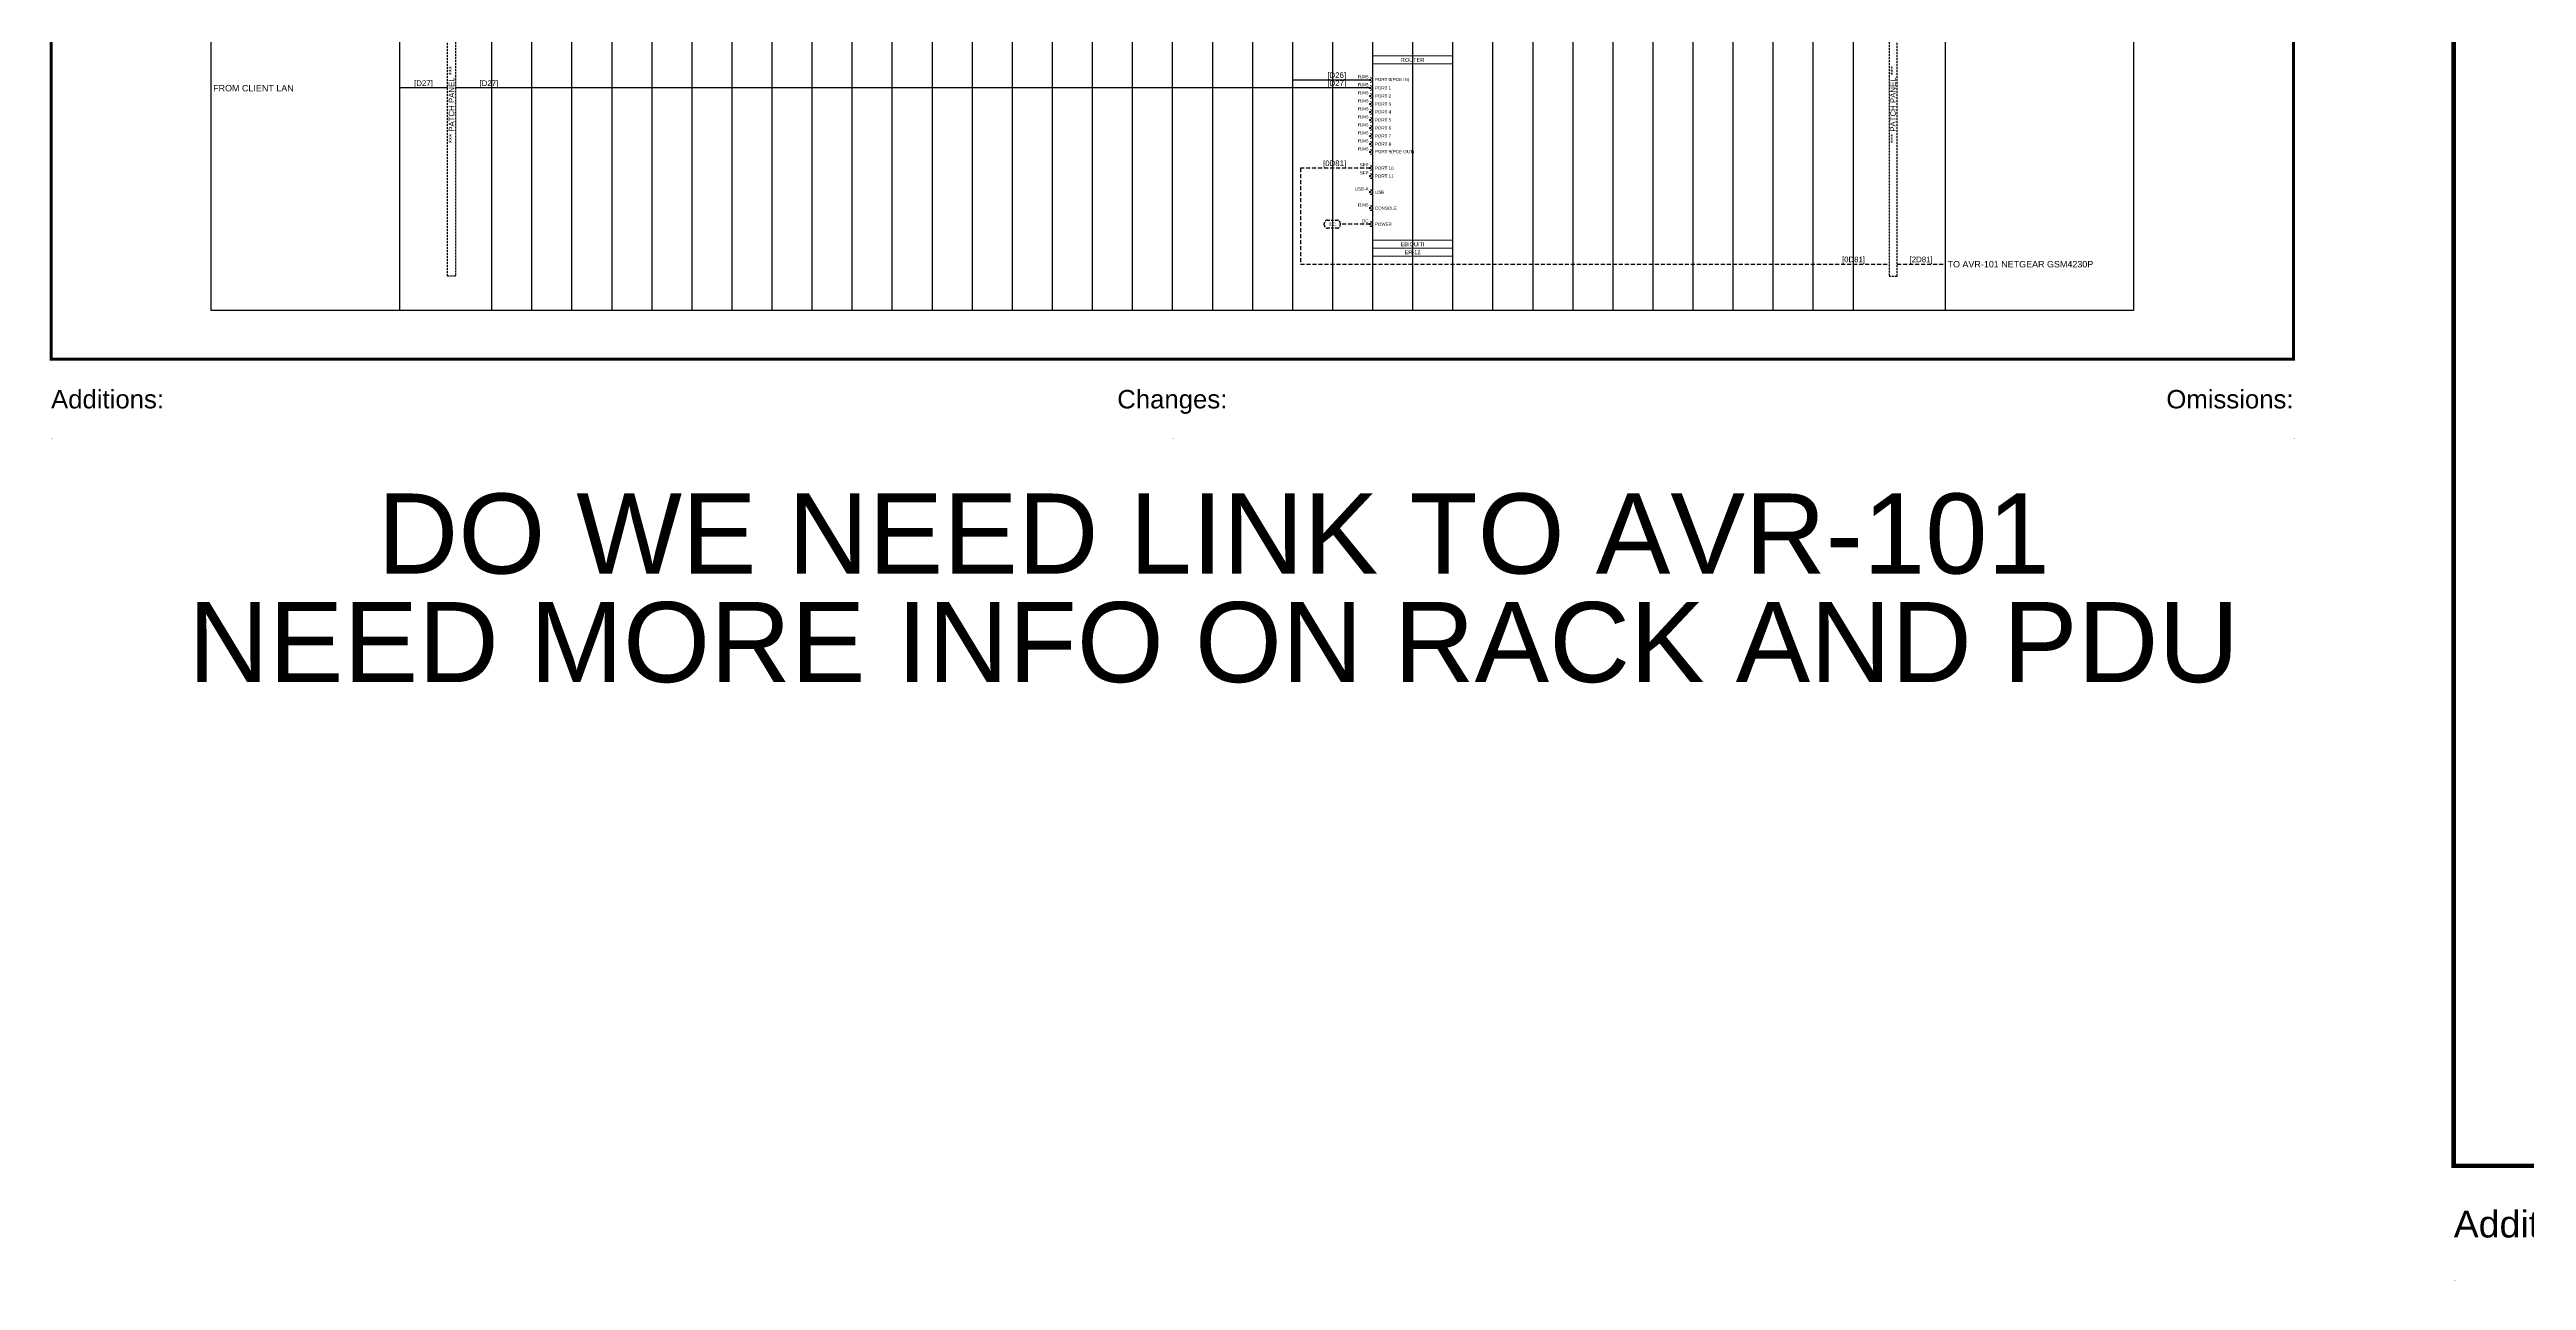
# Model space of a CAD drawing. Header units: millimetres. Extents: x -71336 to -35435, y -26189 to 22712.
# Drawn here: x -48746 to -47200, y -21385 to -20617 of the extents above; entities that cross this region are included whole.
import ezdxf
from ezdxf.enums import TextEntityAlignment as Align

# ---------------------------------------------------------------- set-up
doc = ezdxf.new("R2018")
doc.units = ezdxf.units.MM
doc.linetypes.add('DASHED', pattern=[0.75, 0.5, -0.25])
doc.linetypes.add('DASHED2', pattern=[0.375, 0.25, -0.125])
for name, color, linetype in [('SC - 3 Core Flex', 7, 'DASHED'), ('SC - Cat - Green - Data', 84, 'Continuous'), ('SC - Fibre', 170, 'DASHED'), ('SC - Text', 7, 'Continuous'), ('Text', 7, 'Continuous')]:
    doc.layers.add(name, color=color, linetype=linetype)
doc.layers.add('SC - Equipment', color=7, linetype='Continuous', lineweight=13)
doc.layers.add('SC - Titlesheet - Model', color=250, linetype='Continuous', plot=False)
doc.layers.add('SC - Xlines', color=252, linetype='Continuous', plot=False)
doc.styles.add('ARIAL', font='arial.ttf')
doc.styles.get("Standard").update_dxf_attribs({"font": 'arial.ttf', "height": 35})

# ---------------------------------------------------------------- blocks, each defined once
blk = doc.blocks.new('*U189')
at = {"layer": 'SC - Titlesheet - Model', "color": 6, "ltscale": 5, "const_width": 1}
blk.add_lwpolyline([(-365.5, -287), (365.5, -287), (365.5, 287), (-365.5, 287)], close=True, dxfattribs=at)
at = {"ltscale": 5, "style": 'ARIAL'}
blk.add_text('Additions:', height=6, dxfattribs=at).set_placement((-365.5, -297), align=Align.TOP_LEFT)
blk.add_text('Changes:', height=6, dxfattribs=at).set_placement((0, -297), align=Align.TOP_CENTER)
blk.add_text('Omissions:', height=6, dxfattribs=at).set_placement((365.5, -297), align=Align.TOP_RIGHT)
at = {"layer": 'SC - Titlesheet - Model', "color": 5, "lineweight": 30, "ltscale": 5, "flags": 104}
blk.add_attdef('ADDITIONS', text='', height=5, dxfattribs=at).set_placement((-365.5, -312), align=Align.TOP_LEFT)
blk.add_attdef('CHANGES', text='', height=5, dxfattribs=at).set_placement((0, -312), align=Align.TOP_CENTER)
blk.add_attdef('OMISSIONS', text='', height=5, dxfattribs=at).set_placement((365.5, -312), align=Align.TOP_RIGHT)
blk = doc.blocks.new('UBIQUITI ER-12 - SCHEMATIC')
at = {"layer": 'SC - Equipment'}
for p, q in [((-25, 0), (25, 0)), ((-25, -125), (-25, 0)), ((25, 0), (25, -125)), ((25, -5), (-25, -5)), ((25, -115), (-25, -115)), ((25, -115), (-25, -115)), ((25, -120), (-25, -120)), ((25, -120), (-25, -120)), ((25, -120), (-25, -120)), ((25, -125), (-25, -125))]:
    blk.add_line(p, q, dxfattribs=at)
at = {"layer": 'SC - Equipment', "const_width": 0.7}
for points in [[(-26.1, -15, 1), (-26.9, -15, 1)], [(-26.1, -20, 1), (-26.9, -20, 1)], [(-26.1, -25, 1), (-26.9, -25, 1)], [(-26.1, -30, 1), (-26.9, -30, 1)], [(-26.1, -35, 1), (-26.9, -35, 1)], [(-26.1, -40, 1), (-26.9, -40, 1)], [(-26.1, -45, 1), (-26.9, -45, 1)], [(-26.1, -50, 1), (-26.9, -50, 1)], [(-26.1, -55, 1), (-26.9, -55, 1)], [(-26.1, -60, 1), (-26.9, -60, 1)], [(-26.1, -70, 1), (-26.9, -70, 1)], [(-26.1, -75, 1), (-26.9, -75, 1)], [(-26.1, -85, 1), (-26.9, -85, 1)], [(-26.1, -95, 1), (-26.9, -95, 1)], [(-26.1, -105, 1), (-26.9, -105, 1)]]:
    blk.add_lwpolyline(points, format="xyb", close=True, dxfattribs=at)
at = {"layer": 'SC - Equipment'}
for centre in [(-26.5, -15), (-26.5, -20), (-26.5, -25), (-26.5, -30), (-26.5, -35), (-26.5, -40), (-26.5, -45), (-26.5, -50), (-26.5, -55), (-26.5, -60), (-26.5, -70), (-26.5, -75), (-26.5, -85), (-26.5, -95), (-26.5, -105)]:
    blk.add_arc(centre, 1.5, 270, 90, dxfattribs=at)
at = {"ltscale": 5}
for tag, p in [('DESCRIPTION', (0, -2.5)), ('MODEL', (0, -122.5)), ('MAKE', (0, -117.5))]:
    blk.add_attdef(tag, text='', height=2.5, dxfattribs=at).set_placement(p, align=Align.MIDDLE_CENTER)
at = {"ltscale": 5, "flags": 1}
for tag, p in [('ROOM_TYPE', (45, -5)), ('LOCATION', (45, -10)), ('RACK_EQUIPMENT_(Y/N)', (45, -15)), ('IP_(Y/N)', (45, -30)), ('AMP(@240V)', (45, -40)), ('WATT', (45, -45)), ('POE(WATT)', (45, -35)), ('WEIGHT(KG)', (45, -55)), ('TRANSFORMER_TAPS', (45, -60)), ('BTU/H', (45, -50))]:
    blk.add_attdef(tag, p, '', height=2.5, dxfattribs=at)
blk.add_attdef('BRACKET', text='', height=2.5, dxfattribs=at).set_placement((0, -112.5), align=Align.MIDDLE_CENTER)
at = {"layer": 'SC - Equipment', "ltscale": 5, "char_height": 2}
for s, insert, width, attachment_point in [('RJ45', (-27.5, -13), 5.774, 6), ('PORT 0(POE IN)', (-23.5, -15), 23.5, 4), ('RJ45', (-27.5, -18), 5.774, 6), ('RJ45', (-27.5, -23), 5.774, 6), ('RJ45', (-27.5, -28), 5.774, 6), ('PORT 1', (-23.5, -20), 23.5, 4), ('PORT 2', (-23.5, -25), 23.5, 4), ('PORT 3', (-23.5, -30), 23.5, 4), ('RJ45', (-27.5, -33), 5.774, 6), ('RJ45', (-27.5, -38), 5.774, 6), ('RJ45', (-27.5, -43), 5.774, 6), ('PORT 4', (-23.5, -35), 23.5, 4), ('PORT 5', (-23.5, -40), 23.5, 4), ('PORT 6', (-23.5, -45), 23.5, 4), ('RJ45', (-27.5, -48), 5.774, 6), ('RJ45', (-27.5, -53), 5.774, 6), ('RJ45', (-27.5, -58), 5.774, 6), ('PORT 7', (-23.5, -50), 23.5, 4), ('PORT 8', (-23.5, -55), 23.5, 4), ('PORT 9(POE OUT)', (-23.5, -60), 24.743, 4), ('SFP', (-27.5, -68), 5.774, 6), ('SFP', (-27.5, -73), 5.774, 6), ('PORT 10', (-23.5, -70), 23.5, 4), ('PORT 11', (-23.5, -75), 23.5, 4), ('USB-A', (-27.5, -83), 5.774, 6), ('RJ45', (-27.5, -93), 5.774, 6), ('USB', (-23.5, -85), 23.5, 4), ('DC', (-27.5, -103), 5.774, 6), ('CONSOLE', (-23.5, -95), 23.5, 4), ('POWER', (-23.5, -105), 23.5, 4)]:
    blk.add_mtext(s, dxfattribs=dict(at, insert=insert, width=width, attachment_point=attachment_point))

msp = doc.modelspace()

# ---------------------------------------------------------------- linework, layer by layer
at = {"linetype": 'DASHED2', "ltscale": 5}
for points in [[(-48497.654, -20758.194), (-48497.654, -19862.296), (-48492.654, -19862.296), (-48492.654, -20758.194)], [(-47592.654, -20758.194), (-47592.654, -19862.296), (-47597.654, -19862.296), (-47597.654, -20758.194)]]:
    msp.add_lwpolyline(points, close=True, dxfattribs=at)
at = {"layer": 'SC - 3 Core Flex', "ltscale": 3}
msp.add_lwpolyline([(-47948.252, -20723.321), (-47942.252, -20723.321, -0.41421356), (-47940.252, -20725.321), (-47940.252, -20726.321, -0.41421356), (-47942.252, -20728.321), (-47948.252, -20728.321, -0.41421356), (-47950.252, -20726.321), (-47950.252, -20725.321, -0.41421356)], format="xyb", close=True, dxfattribs=at)
at = {"layer": 'SC - 3 Core Flex', "ltscale": 5}
msp.add_lwpolyline([(-47921.654, -20725.821), (-47940.252, -20725.821)], dxfattribs=at)
at = {"layer": 'SC - Cat - Green - Data', "ltscale": 5}
for points in [[(-48018.654, -20505.821), (-47970.154, -20505.821), (-47970.154, -20635.821), (-47921.654, -20635.821)], [(-48497.654, -20640.821), (-48527.654, -20640.821)], [(-47921.654, -20640.821), (-48492.654, -20640.821)]]:
    msp.add_lwpolyline(points, dxfattribs=at)
at = {"layer": 'SC - Fibre', "ltscale": 5}
for points in [[(-47921.654, -20690.816), (-47965.154, -20690.827), (-47965.154, -20750.823), (-47597.654, -20750.821)], [(-47592.654, -20750.821), (-47562.654, -20750.821)]]:
    msp.add_lwpolyline(points, dxfattribs=at)
at = {"layer": 'SC - Xlines', "ltscale": 5, "transparency": 33554687}
msp.add_lwpolyline([(-48645.154, -19840.818), (-47445.154, -19840.825), (-47445.154, -20779.725), (-48645.154, -20779.718)], close=True, dxfattribs=at)
at = {"layer": 'SC - Xlines', "ltscale": 5}
for points in [[(-48527.654, -19840.821), (-48527.654, -20779.719)], [(-48445.154, -19840.821), (-48445.154, -20779.719)], [(-48395.154, -19840.821), (-48395.154, -20779.719)], [(-48345.154, -19840.821), (-48345.154, -20779.719)], [(-48295.154, -19840.821), (-48295.154, -20779.719)], [(-48245.154, -19840.821), (-48245.154, -20779.719)], [(-48195.154, -19840.821), (-48195.154, -20779.719)], [(-48145.154, -19840.821), (-48145.154, -20779.719)], [(-48095.154, -19840.821), (-48095.154, -20779.719)], [(-48045.154, -19840.821), (-48045.154, -20779.719)], [(-47995.154, -19840.821), (-47995.154, -20779.719)], [(-47945.154, -19840.821), (-47945.154, -20779.719)], [(-47895.154, -19840.821), (-47895.154, -20779.719)], [(-47845.154, -19840.821), (-47845.154, -20779.719)], [(-47795.154, -19840.821), (-47795.154, -20779.719)], [(-47745.154, -19840.821), (-47745.154, -20779.719)], [(-47695.154, -19840.821), (-47695.154, -20779.719)], [(-47645.154, -19840.821), (-47645.154, -20779.719)], [(-47562.654, -19840.821), (-47562.654, -20779.719)]]:
    msp.add_lwpolyline(points, dxfattribs=at)
at = {"layer": 'SC - Xlines', "color": 250, "ltscale": 5}
for points in [[(-48470.154, -19840.821), (-48470.154, -20779.719)], [(-48420.154, -19840.821), (-48420.154, -20779.719)], [(-48370.154, -19840.821), (-48370.154, -20779.719)], [(-48320.154, -19840.821), (-48320.154, -20779.719)], [(-48270.154, -19840.821), (-48270.154, -20779.719)], [(-48220.154, -19840.821), (-48220.154, -20779.719)], [(-48170.154, -19840.821), (-48170.154, -20779.719)], [(-48120.154, -19840.821), (-48120.154, -20779.719)], [(-48070.154, -19840.821), (-48070.154, -20779.719)], [(-48020.154, -19840.821), (-48020.154, -20779.719)], [(-47970.154, -19840.821), (-47970.154, -20779.719)], [(-47920.154, -19840.821), (-47920.154, -20779.719)], [(-47870.154, -19840.821), (-47870.154, -20779.719)], [(-47820.154, -19840.821), (-47820.154, -20779.719)], [(-47770.154, -19840.821), (-47770.154, -20779.719)], [(-47720.154, -19840.821), (-47720.154, -20779.719)], [(-47670.154, -19840.821), (-47670.154, -20779.719)], [(-47620.154, -19840.821), (-47620.154, -20779.719)]]:
    msp.add_lwpolyline(points, dxfattribs=at)

# ---------------------------------------------------------------- block references
ref = msp.add_blockref('*U189', (-46224.613, -20512.175), dxfattribs=dict(xscale=2.792177448794787, yscale=2.792177448794787, zscale=2.792177448794787))
lines = msp.add_mtext('-', dxfattribs={"layer": 'SC - Titlesheet - Model', "color": 5, "ltscale": 5, "insert": (-47245.154, -21383.334), "char_height": 2.5, "attachment_point": 1})
ref.add_attrib('ADDITIONS', '', (-47245.154, -21383.334), dxfattribs={"flags": 104}).embed_mtext(lines)
ref = msp.add_blockref('*U189', (-48045.154, -20260.478), dxfattribs=dict(xscale=1.915184678522737, yscale=1.915184678522737, zscale=1.915184678522737))
lines = msp.add_mtext('-', dxfattribs={"layer": 'SC - Titlesheet - Model', "color": 5, "ltscale": 5, "insert": (-48745.154, -20858.016), "char_height": 2.5, "attachment_point": 1})
ref.add_attrib('ADDITIONS', '', (-48745.154, -20858.016), dxfattribs={"flags": 104}).embed_mtext(lines)
lines = msp.add_mtext('-', dxfattribs={"layer": 'SC - Titlesheet - Model', "color": 5, "ltscale": 5, "insert": (-47345.154, -20858.016), "char_height": 2.5, "attachment_point": 1})
ref.add_attrib('OMISSIONS', '', (-47345.154, -20858.016), dxfattribs={"flags": 104}).embed_mtext(lines)
lines = msp.add_mtext('-', dxfattribs={"layer": 'SC - Titlesheet - Model', "color": 5, "ltscale": 5, "insert": (-48045.154, -20858.016), "char_height": 2.5, "attachment_point": 1})
ref.add_attrib('CHANGES', '', (-48045.154, -20858.016), dxfattribs={"flags": 104}).embed_mtext(lines)
at = {"ltscale": 5}
msp.add_blockref('UBIQUITI ER-12 - SCHEMATIC', (-47895.154, -20620.821), dxfattribs=at).add_auto_attribs({'DESCRIPTION': 'ROUTER', 'MAKE': 'EBIQUITI', 'MODEL': 'ER-12'})

# ---------------------------------------------------------------- texts
at = {"layer": 'SC - Text', "char_height": 3.5, "width": 136.51602, "rotation": 90, "style": 'ARIAL'}
for insert, attachment_point in [((-48496.886, -20675.231), 1), ((-47593.422, -20675.231), 7)]:
    msp.add_mtext('*** PATCH PANEL ***', dxfattribs=dict(at, insert=insert, attachment_point=attachment_point))
at = {"layer": 'SC - Text', "color": 1, "insert": (-48643.981, -20640.945), "char_height": 4, "width": 107.64171, "attachment_point": 4}
msp.add_mtext('{\\C256;FROM CLIENT LAN}', dxfattribs=at)
at = {"layer": 'SC - Text'}
for s, insert, char_height, width, attachment_point in [('[D27]', (-48512.654, -20640.621), 3.5, 12.99494, 8), ('[D27]', (-48477.654, -20640.621), 3.5, 15.57197, 7), ('[D26]', (-47936.654, -20635.621), 3.5, 14.6761, 9), ('[D27]', (-47936.654, -20640.621), 3.5, 14.6761, 9), ('[0D81]', (-47936.642, -20690.619), 3.5, 14.6761, 9), ('[0D81]', (-47612.653, -20750.621), 3.5, 14.6761, 9), ('[2D81]', (-47577.653, -20750.62), 3.5, 15.57197, 8), ('TO AVR-101 NETGEAR GSM4230P', (-47561.154, -20750.821), 4, 129.70239, 4)]:
    msp.add_mtext(s, dxfattribs=dict(at, insert=insert, char_height=char_height, width=width, attachment_point=attachment_point))
at = {"layer": 'SC - Text', "char_height": 50, "attachment_point": 8, "style": 'ARIAL'}
for s, insert in [('DO WE NEED LINK TO AVR-101', (-48019.375, -20944.592)), ('NEED MORE INFO ON RACK AND PDU', (-48019.375, -21012.333))]:
    msp.add_mtext(s, dxfattribs=dict(at, insert=insert))
at = {"layer": 'Text', "insert": (-47945.052, -20725.821), "char_height": 2, "width": 143.97126, "attachment_point": 5}
msp.add_mtext('DC', dxfattribs=at)

doc.saveas('drawing.dxf')
